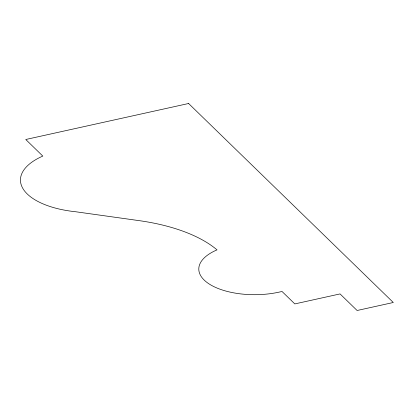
<?xml version="1.0" encoding="UTF-8"?>
<svg xmlns="http://www.w3.org/2000/svg" width="414" height="414" viewBox="0 0 414 414"><rect width="100%" height="100%" fill="white"/><g stroke="black" fill="none" stroke-linecap="round" stroke-linejoin="round"><path stroke-width="0.62" d="M188.603 103.5L25.756 139.497L42.813 156.078A71.244 32.784 -0.3 0 0 22.899 188.536A71.244 32.784 -0.3 0 0 75.441 211.72L138.1 220.496A133.582 61.474 -0.3 0 1 217.024 249.875A56.283 25.901 -0.3 0 0 208.377 283.45A56.283 25.901 -0.3 0 0 279.139 292.118L282.027 291.482L294.82 303.917L340.054 293.919L357.111 310.5L393.3 302.499L188.603 103.5"/></g></svg>
